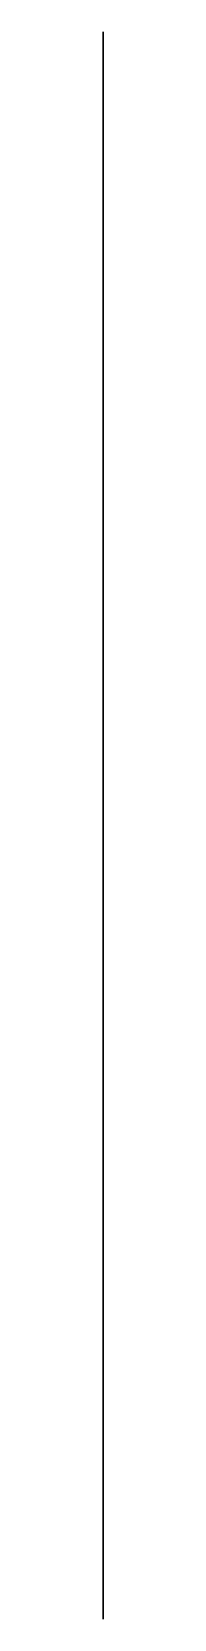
# Model space of a CAD drawing. Header units: millimetres. Extents: x 22 to 22, y 14.9 to 40.4.
import ezdxf

# ---------------------------------------------------------------- set-up
doc = ezdxf.new("R2010")
doc.units = ezdxf.units.MM

msp = doc.modelspace()

# ---------------------------------------------------------------- linework, layer by layer
at = {"extrusion": (-1, 0, 0)}
for p, q in [((22, 29.645, 32.594), (22, 30.227, 32.741)), ((22, 27.424, 36.445), (22, 27.524, 37.037))]:
    msp.add_line(p, q, dxfattribs=at)
at = {"extrusion": (-1, 0, 0), "elevation": -22}
msp.add_lwpolyline([(-14.857, 63.373), (-40.446, 63.373), (-40.446, 15.568), (-14.857, 15.568)], close=True, dxfattribs=at)
for points in [[(22, 27.424, 36.445), (22, 26.891, 36.523), (22, 26.477, 36.675), (22, 26.17, 36.89), (22, 25.957, 37.157), (22, 25.826, 37.463), (22, 25.765, 37.799), (22, 25.761, 38.152), (22, 25.802, 38.512), (22, 25.877, 38.869), (22, 25.982, 39.216), (22, 26.114, 39.55), (22, 26.269, 39.868), (22, 26.445, 40.164), (22, 26.639, 40.434), (22, 26.849, 40.675), (22, 27.071, 40.882), (22, 27.303, 41.053), (22, 27.543, 41.187), (22, 27.791, 41.285), (22, 28.046, 41.349), (22, 28.306, 41.38), (22, 28.572, 41.379), (22, 28.842, 41.347), (22, 29.115, 41.286), (22, 29.39, 41.196), (22, 29.664, 41.081), (22, 29.934, 40.941), (22, 30.197, 40.778), (22, 30.449, 40.596), (22, 30.687, 40.396), (22, 30.908, 40.18), (22, 31.109, 39.95), (22, 31.286, 39.708), (22, 31.442, 39.456), (22, 31.577, 39.198), (22, 31.692, 38.935), (22, 31.79, 38.669), (22, 31.872, 38.404), (22, 31.939, 38.14), (22, 31.992, 37.882), (22, 32.033, 37.63), (22, 32.057, 37.384), (22, 32.059, 37.143), (22, 32.036, 36.905), (22, 31.982, 36.67), (22, 31.893, 36.435), (22, 31.763, 36.201), (22, 31.588, 35.966), (22, 31.366, 35.729), (22, 31.102, 35.493), (22, 30.804, 35.262), (22, 30.481, 35.039), (22, 30.14, 34.828), (22, 29.789, 34.633), (22, 29.436, 34.456), (22, 29.09, 34.302), (22, 28.756, 34.173), (22, 28.434, 34.071), (22, 28.122, 33.997), (22, 27.817, 33.952), (22, 27.518, 33.936), (22, 27.221, 33.951), (22, 26.926, 33.996), (22, 26.629, 34.074), (22, 26.33, 34.184), (22, 26.033, 34.319), (22, 25.743, 34.472), (22, 25.466, 34.635), (22, 25.206, 34.8), (22, 24.969, 34.96), (22, 24.76, 35.107), (22, 24.586, 35.233), (22, 24.448, 35.334), (22, 24.342, 35.416), (22, 24.262, 35.491), (22, 24.201, 35.567), (22, 24.151, 35.655), (22, 24.107, 35.765), (22, 24.06, 35.907), (22, 24.005, 36.09), (22, 23.937, 36.323), (22, 23.86, 36.601), (22, 23.781, 36.916), (22, 23.705, 37.26), (22, 23.641, 37.627), (22, 23.593, 38.009), (22, 23.569, 38.399), (22, 23.576, 38.789), (22, 23.617, 39.173), (22, 23.687, 39.544), (22, 23.779, 39.899), (22, 23.886, 40.233), (22, 24.001, 40.541), (22, 24.117, 40.818), (22, 24.226, 41.059), (22, 24.32, 41.261), (22, 24.396, 41.42), (22, 24.462, 41.546), (22, 24.526, 41.649), (22, 24.601, 41.743), (22, 24.696, 41.838), (22, 24.821, 41.945), (22, 24.986, 42.077), (22, 25.203, 42.244), (22, 25.478, 42.456), (22, 25.802, 42.708), (22, 26.164, 42.993), (22, 26.55, 43.306), (22, 26.95, 43.639), (22, 27.351, 43.985), (22, 27.74, 44.338), (22, 28.106, 44.69), (22, 28.438, 45.036), (22, 28.738, 45.376), (22, 29.006, 45.71), (22, 29.244, 46.039), (22, 29.456, 46.363), (22, 29.642, 46.682), (22, 29.806, 46.999), (22, 29.948, 47.312), (22, 30.071, 47.623), (22, 30.173, 47.933), (22, 30.252, 48.244), (22, 30.308, 48.557), (22, 30.337, 48.873), (22, 30.338, 49.195), (22, 30.31, 49.523), (22, 30.251, 49.859), (22, 30.159, 50.203), (22, 30.04, 50.553), (22, 29.897, 50.905), (22, 29.737, 51.255), (22, 29.563, 51.599), (22, 29.381, 51.933), (22, 29.197, 52.253), (22, 29.014, 52.556), (22, 28.838, 52.839), (22, 28.666, 53.1), (22, 28.499, 53.34), (22, 28.333, 53.559), (22, 28.167, 53.756), (22, 27.999, 53.932), (22, 27.828, 54.087), (22, 27.651, 54.221), (22, 27.468, 54.333), (22, 27.277, 54.424), (22, 27.077, 54.494), (22, 26.869, 54.542), (22, 26.651, 54.569), (22, 26.424, 54.575), (22, 26.185, 54.56), (22, 25.935, 54.523), (22, 25.675, 54.465), (22, 25.407, 54.385), (22, 25.135, 54.282), (22, 24.866, 54.156), (22, 24.601, 54.006), (22, 24.348, 53.831), (22, 24.108, 53.63), (22, 23.888, 53.403), (22, 23.695, 53.138), (22, 23.559, 52.778), (22, 23.51, 52.256), (22, 23.582, 51.504), (22, 23.808, 50.455), (22, 24.219, 49.04), (22, 24.848, 47.193), (22, 25.727, 44.845)], [(22, 29.645, 32.594), (22, 29.829, 31.858), (22, 29.921, 31.206), (22, 29.932, 30.632), (22, 29.875, 30.127), (22, 29.762, 29.686), (22, 29.605, 29.301), (22, 29.417, 28.963), (22, 29.209, 28.667), (22, 28.993, 28.406), (22, 28.77, 28.177), (22, 28.541, 27.98), (22, 28.308, 27.812), (22, 28.071, 27.673), (22, 27.831, 27.56), (22, 27.588, 27.473), (22, 27.344, 27.411), (22, 27.099, 27.371), (22, 26.857, 27.353), (22, 26.618, 27.355), (22, 26.387, 27.376), (22, 26.165, 27.416), (22, 25.954, 27.471), (22, 25.759, 27.542), (22, 25.58, 27.628), (22, 25.42, 27.726), (22, 25.279, 27.835), (22, 25.156, 27.955), (22, 25.05, 28.083), (22, 24.96, 28.218), (22, 24.886, 28.359), (22, 24.826, 28.505), (22, 24.781, 28.654), (22, 24.748, 28.804), (22, 24.726, 28.953), (22, 24.714, 29.098), (22, 24.709, 29.237), (22, 24.71, 29.368), (22, 24.715, 29.486), (22, 24.722, 29.59), (22, 24.729, 29.678), (22, 24.735, 29.747), (22, 24.745, 29.801), (22, 24.764, 29.843), (22, 24.796, 29.88), (22, 24.847, 29.913), (22, 24.922, 29.949), (22, 25.025, 29.99), (22, 25.163, 30.042), (22, 25.337, 30.106), (22, 25.541, 30.171), (22, 25.763, 30.223), (22, 25.995, 30.249), (22, 26.226, 30.235), (22, 26.447, 30.169), (22, 26.647, 30.035), (22, 26.817, 29.821)]]:
    msp.add_polyline3d(points)

doc.saveas('drawing.dxf')
